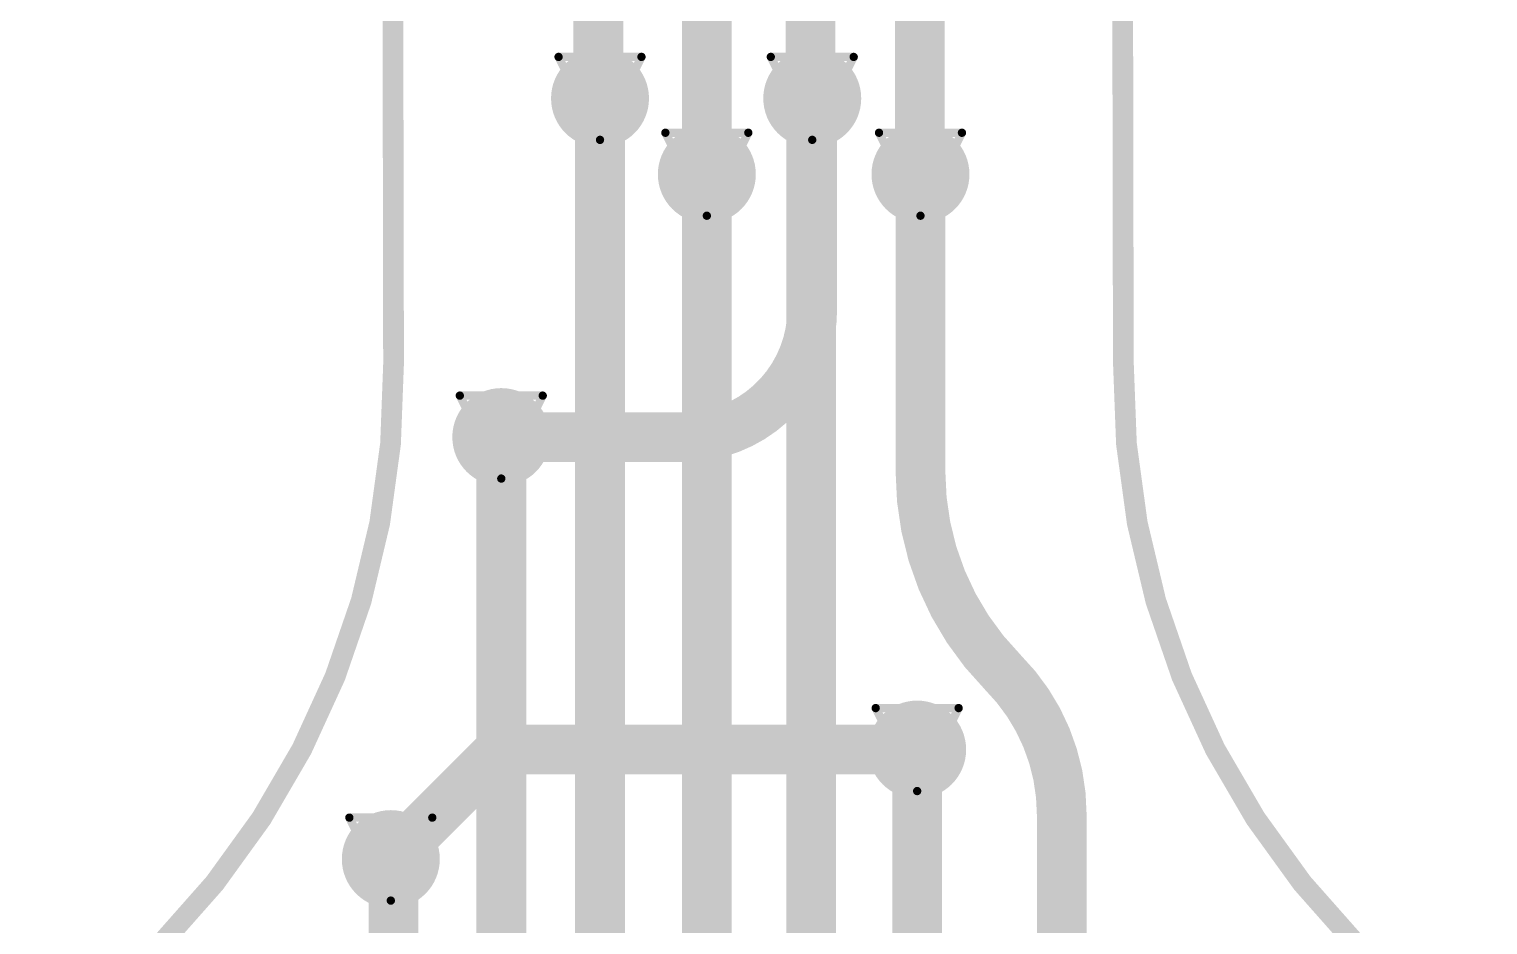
# Model space of a CAD drawing. Header units: inches. Extents: x -3.9 to 9.5, y -7 to 2.6.
# Drawn here: x 2.7481 to 3.0999, y -4.2323 to -4.0163 of the extents above; entities that cross this region are included whole.
import ezdxf

# ---------------------------------------------------------------- set-up
doc = ezdxf.new("R2010")
doc.units = ezdxf.units.IN
doc.header["$MEASUREMENT"] = 0
for name, color, linetype in [('Board Outline', 216, 'Continuous'), ('Bottom Layer', 5, 'Continuous'), ('Drill Drawing', 1, 'Continuous'), ('Top Layer', 1, 'Continuous'), ('Via Holes', 16, 'Continuous')]:
    doc.layers.add(name, color=color, linetype=linetype)

msp = doc.modelspace()

# ---------------------------------------------------------------- hatches: boundary and pattern name
at = {"layer": 'Bottom Layer'}
h = msp.add_hatch(color=5, dxfattribs=at)
edge = h.paths.add_edge_path()
edge.add_arc((2.88577, -4.03301), 0.01181, 0, 360)
h = msp.add_hatch(color=5, dxfattribs=at)
edge = h.paths.add_edge_path()
edge.add_arc((2.93695, -4.03301), 0.01181, 0, 360)
h = msp.add_hatch(color=5, dxfattribs=at)
edge = h.paths.add_edge_path()
edge.add_arc((2.91153, -4.0513), 0.01181, 0, 360)
h = msp.add_hatch(color=5, dxfattribs=at)
edge = h.paths.add_edge_path()
edge.add_arc((2.96305, -4.0513), 0.01181, 0, 360)
h = msp.add_hatch(color=5, dxfattribs=at)
edge = h.paths.add_edge_path()
edge.add_arc((2.86196, -4.11467), 0.01181, 0, 360)
h = msp.add_hatch(color=5, dxfattribs=at)
edge = h.paths.add_edge_path()
edge.add_arc((2.96225, -4.19001), 0.01181, 0, 360)
h = msp.add_hatch(color=5, dxfattribs=at)
edge = h.paths.add_edge_path()
edge.add_arc((2.83532, -4.21642), 0.01181, 0, 360)
at = {"layer": 'Top Layer'}
h = msp.add_hatch(color=1, dxfattribs=at)
edge = h.paths.add_edge_path()
edge.add_arc((2.88577, -4.03301), 0.01181, 0, 360)
h = msp.add_hatch(color=1, dxfattribs=at)
edge = h.paths.add_edge_path()
edge.add_arc((2.93695, -4.03301), 0.01181, 0, 360)
h = msp.add_hatch(color=1, dxfattribs=at)
edge = h.paths.add_edge_path()
edge.add_arc((2.91153, -4.0513), 0.01181, 0, 360)
h = msp.add_hatch(color=1, dxfattribs=at)
edge = h.paths.add_edge_path()
edge.add_arc((2.96305, -4.0513), 0.01181, 0, 360)
h = msp.add_hatch(color=1, dxfattribs=at)
edge = h.paths.add_edge_path()
edge.add_arc((2.86196, -4.11467), 0.01181, 0, 360)
h = msp.add_hatch(color=1, dxfattribs=at)
edge = h.paths.add_edge_path()
edge.add_arc((2.96225, -4.19001), 0.01181, 0, 360)
h = msp.add_hatch(color=1, dxfattribs=at)
edge = h.paths.add_edge_path()
edge.add_arc((2.83532, -4.21642), 0.01181, 0, 360)
at = {"layer": 'Via Holes'}
h = msp.add_hatch(color=7, dxfattribs=at)
edge = h.paths.add_edge_path()
edge.add_arc((2.88577, -4.03301), 0.00591, 0, 360)
h = msp.add_hatch(color=7, dxfattribs=at)
edge = h.paths.add_edge_path()
edge.add_arc((2.93695, -4.03301), 0.00591, 0, 360)
h = msp.add_hatch(color=7, dxfattribs=at)
edge = h.paths.add_edge_path()
edge.add_arc((2.91153, -4.0513), 0.00591, 0, 360)
h = msp.add_hatch(color=7, dxfattribs=at)
edge = h.paths.add_edge_path()
edge.add_arc((2.96305, -4.0513), 0.00591, 0, 360)
h = msp.add_hatch(color=7, dxfattribs=at)
edge = h.paths.add_edge_path()
edge.add_arc((2.86196, -4.11467), 0.00591, 0, 360)
h = msp.add_hatch(color=7, dxfattribs=at)
edge = h.paths.add_edge_path()
edge.add_arc((2.96225, -4.19001), 0.00591, 0, 360)
h = msp.add_hatch(color=7, dxfattribs=at)
edge = h.paths.add_edge_path()
edge.add_arc((2.83532, -4.21642), 0.00591, 0, 360)

# ---------------------------------------------------------------- linework, layer by layer
at = {"layer": 'Board Outline', "const_width": 0.005}
for points in [[(2.83476, -3.39901), (2.83598, -4.09702)], [(3.01075, -3.3987), (3.01197, -4.09701)]]:
    msp.add_lwpolyline(points, dxfattribs=at)
for points in [[(2.83598, -4.09702, -0.250069), (2.75061, -4.26147)], [(3.09737, -4.26147, -0.250069), (3.01199, -4.09702)]]:
    msp.add_lwpolyline(points, format="xyb", dxfattribs=at)
at = {"layer": 'Board Outline', "const_width": 0.0025}
for points in [[(2.83473, -4.09702, 1), (2.83723, -4.09702, 1)], [(2.83473, -4.09702, 1), (2.83723, -4.09702, 1)], [(3.01072, -4.09701, 1), (3.01322, -4.09701, 1)], [(3.01074, -4.09702, 1), (3.01324, -4.09702, 1)]]:
    msp.add_lwpolyline(points, format="xyb", close=True, dxfattribs=at)
at = {"layer": 'Bottom Layer', "const_width": 0.012}
for points in [[(2.88537, -3.39515), (2.88537, -4.03301)], [(2.96271, -3.39972), (2.96288, -4.04836)], [(2.91153, -4.0513), (2.91153, -3.40353)], [(2.93655, -4.03301), (2.93655, -3.40887)], [(2.93695, -4.08378), (2.93695, -4.03301)], [(2.96271, -4.04543), (2.96288, -4.04836)], [(2.86196, -4.11467), (2.90607, -4.11467)], [(2.83532, -4.21642), (2.86174, -4.19001)], [(2.86174, -4.19001), (2.96225, -4.19001)]]:
    msp.add_lwpolyline(points, dxfattribs=at)
at = {"layer": 'Bottom Layer', "const_width": 0.006}
for points in [[(2.88237, -4.03301, 1), (2.88837, -4.03301, 1)], [(2.93355, -4.03301, 1), (2.93955, -4.03301, 1)], [(2.93395, -4.03301, 1), (2.93995, -4.03301, 1)], [(2.95971, -4.04543, 1), (2.96571, -4.04543, 1)], [(2.95988, -4.04836, 1), (2.96588, -4.04836, 1)], [(2.95988, -4.04836, 1), (2.96588, -4.04836, 1)], [(2.90853, -4.0513, 1), (2.91453, -4.0513, 1)], [(2.93395, -4.08378, 1), (2.93995, -4.08378, 1)], [(2.93395, -4.08378, 1), (2.93995, -4.08378, 1)], [(2.85896, -4.11467, 1), (2.86496, -4.11467, 1)], [(2.90307, -4.11467, 1), (2.90907, -4.11467, 1)], [(2.90307, -4.11467, 1), (2.90907, -4.11467, 1)], [(2.85874, -4.19001, 1), (2.86474, -4.19001, 1)], [(2.85874, -4.19001, 1), (2.86474, -4.19001, 1)], [(2.95925, -4.19001, 1), (2.96525, -4.19001, 1)], [(2.83232, -4.21642, 1), (2.83832, -4.21642, 1)]]:
    msp.add_lwpolyline(points, format="xyb", close=True, dxfattribs=at)
at = {"layer": 'Bottom Layer', "const_width": 0.012}
msp.add_lwpolyline([(2.93695, -4.08378, -0.414214), (2.90607, -4.11467)], format="xyb", dxfattribs=at)
at = {"layer": 'Drill Drawing', "const_width": 0.002}
for points in [[(2.87577, -4.02301), (2.89577, -4.02301)], [(2.87577, -4.02301), (2.88577, -4.04301)], [(2.88577, -4.04301), (2.89577, -4.02301)], [(2.92695, -4.02301), (2.94695, -4.02301)], [(2.92695, -4.02301), (2.93695, -4.04301)], [(2.93695, -4.04301), (2.94695, -4.02301)], [(2.90153, -4.0413), (2.92153, -4.0413)], [(2.90153, -4.0413), (2.91153, -4.0613)], [(2.91153, -4.0613), (2.92153, -4.0413)], [(2.95305, -4.0413), (2.97305, -4.0413)], [(2.95305, -4.0413), (2.96305, -4.0613)], [(2.96305, -4.0613), (2.97305, -4.0413)], [(2.85196, -4.10467), (2.87196, -4.10467)], [(2.85196, -4.10467), (2.86196, -4.12467)], [(2.86196, -4.12467), (2.87196, -4.10467)], [(2.95225, -4.18001), (2.97225, -4.18001)], [(2.95225, -4.18001), (2.96225, -4.20001)], [(2.96225, -4.20001), (2.97225, -4.18001)], [(2.82532, -4.20642), (2.84532, -4.20642)], [(2.82532, -4.20642), (2.83532, -4.22642)], [(2.83532, -4.22642), (2.84532, -4.20642)]]:
    msp.add_lwpolyline(points, dxfattribs=at)
at = {"layer": 'Drill Drawing', "const_width": 0.001}
for points in [[(2.87527, -4.02301, 1), (2.87627, -4.02301, 1)], [(2.87527, -4.02301, 1), (2.87627, -4.02301, 1)], [(2.89527, -4.02301, 1), (2.89627, -4.02301, 1)], [(2.89527, -4.02301, 1), (2.89627, -4.02301, 1)], [(2.92645, -4.02301, 1), (2.92745, -4.02301, 1)], [(2.92645, -4.02301, 1), (2.92745, -4.02301, 1)], [(2.94645, -4.02301, 1), (2.94745, -4.02301, 1)], [(2.94645, -4.02301, 1), (2.94745, -4.02301, 1)], [(2.90103, -4.0413, 1), (2.90203, -4.0413, 1)], [(2.90103, -4.0413, 1), (2.90203, -4.0413, 1)], [(2.92103, -4.0413, 1), (2.92203, -4.0413, 1)], [(2.92103, -4.0413, 1), (2.92203, -4.0413, 1)], [(2.95255, -4.0413, 1), (2.95355, -4.0413, 1)], [(2.95255, -4.0413, 1), (2.95355, -4.0413, 1)], [(2.97255, -4.0413, 1), (2.97355, -4.0413, 1)], [(2.97255, -4.0413, 1), (2.97355, -4.0413, 1)], [(2.88527, -4.04301, 1), (2.88627, -4.04301, 1)], [(2.88527, -4.04301, 1), (2.88627, -4.04301, 1)], [(2.93645, -4.04301, 1), (2.93745, -4.04301, 1)], [(2.93645, -4.04301, 1), (2.93745, -4.04301, 1)], [(2.91103, -4.0613, 1), (2.91203, -4.0613, 1)], [(2.91103, -4.0613, 1), (2.91203, -4.0613, 1)], [(2.96255, -4.0613, 1), (2.96355, -4.0613, 1)], [(2.96255, -4.0613, 1), (2.96355, -4.0613, 1)], [(2.85146, -4.10467, 1), (2.85246, -4.10467, 1)], [(2.85146, -4.10467, 1), (2.85246, -4.10467, 1)], [(2.87146, -4.10467, 1), (2.87246, -4.10467, 1)], [(2.87146, -4.10467, 1), (2.87246, -4.10467, 1)], [(2.86146, -4.12467, 1), (2.86246, -4.12467, 1)], [(2.86146, -4.12467, 1), (2.86246, -4.12467, 1)], [(2.95175, -4.18001, 1), (2.95275, -4.18001, 1)], [(2.95175, -4.18001, 1), (2.95275, -4.18001, 1)], [(2.97175, -4.18001, 1), (2.97275, -4.18001, 1)], [(2.97175, -4.18001, 1), (2.97275, -4.18001, 1)], [(2.96175, -4.20001, 1), (2.96275, -4.20001, 1)], [(2.96175, -4.20001, 1), (2.96275, -4.20001, 1)], [(2.82482, -4.20642, 1), (2.82582, -4.20642, 1)], [(2.82482, -4.20642, 1), (2.82582, -4.20642, 1)], [(2.84482, -4.20642, 1), (2.84582, -4.20642, 1)], [(2.84482, -4.20642, 1), (2.84582, -4.20642, 1)], [(2.83482, -4.22642, 1), (2.83582, -4.22642, 1)], [(2.83482, -4.22642, 1), (2.83582, -4.22642, 1)]]:
    msp.add_lwpolyline(points, format="xyb", close=True, dxfattribs=at)
at = {"layer": 'Top Layer', "const_width": 0.012}
for points in [[(2.88577, -4.48377), (2.88577, -4.03301)], [(2.93667, -4.03329), (2.93695, -4.03301)], [(2.93667, -4.37029), (2.93667, -4.03329)], [(2.91153, -4.22032), (2.91153, -4.0513)], [(2.96305, -4.123), (2.96305, -4.0513)], [(2.86196, -4.40871), (2.86196, -4.11467)], [(2.96224, -4.19001), (2.96225, -4.19)], [(2.96224, -4.34441), (2.96224, -4.19001)], [(2.99712, -4.2548), (2.99712, -4.20574)], [(2.83532, -4.21642), (2.83599, -4.21709)], [(2.83599, -4.37012), (2.83599, -4.21709)], [(2.91153, -4.48232), (2.91153, -4.22032)], [(2.91153, -4.22032), (2.91153, -4.22032)]]:
    msp.add_lwpolyline(points, dxfattribs=at)
at = {"layer": 'Top Layer', "const_width": 0.006}
for points in [[(2.88277, -4.03301, 1), (2.88877, -4.03301, 1)], [(2.93367, -4.03329, 1), (2.93967, -4.03329, 1)], [(2.93367, -4.03329, 1), (2.93967, -4.03329, 1)], [(2.93395, -4.03301, 1), (2.93995, -4.03301, 1)], [(2.90853, -4.0513, 1), (2.91453, -4.0513, 1)], [(2.96005, -4.0513, 1), (2.96605, -4.0513, 1)], [(2.85896, -4.11467, 1), (2.86496, -4.11467, 1)], [(2.96005, -4.123, 1), (2.96605, -4.123, 1)], [(2.96005, -4.123, 1), (2.96605, -4.123, 1)], [(2.97987, -4.17133, 1), (2.98587, -4.17133, 1)], [(2.97987, -4.17134, 1), (2.98587, -4.17134, 1)], [(2.95924, -4.19001, 1), (2.96524, -4.19001, 1)], [(2.95924, -4.19001, 1), (2.96524, -4.19001, 1)], [(2.95925, -4.19, 1), (2.96525, -4.19, 1)], [(2.99412, -4.20574, 1), (3.00012, -4.20574, 1)], [(2.99412, -4.20574, 1), (3.00012, -4.20574, 1)], [(2.83232, -4.21642, 1), (2.83832, -4.21642, 1)], [(2.83299, -4.21709, 1), (2.83899, -4.21709, 1)], [(2.83299, -4.21709, 1), (2.83899, -4.21709, 1)], [(2.90853, -4.22032, 1), (2.91453, -4.22032, 1)], [(2.90853, -4.22032, 1), (2.91453, -4.22032, 1)], [(2.90853, -4.22032, 1), (2.91453, -4.22032, 1)], [(2.90853, -4.22032, 1), (2.91453, -4.22032, 1)]]:
    msp.add_lwpolyline(points, format="xyb", close=True, dxfattribs=at)
at = {"layer": 'Top Layer', "const_width": 0.012}
for points in [[(2.98287, -4.17133, -0.197478), (2.96305, -4.123)], [(2.98287, -4.17134, -0.198882), (2.99712, -4.20574)]]:
    msp.add_lwpolyline(points, format="xyb", dxfattribs=at)

doc.saveas('drawing.dxf')
